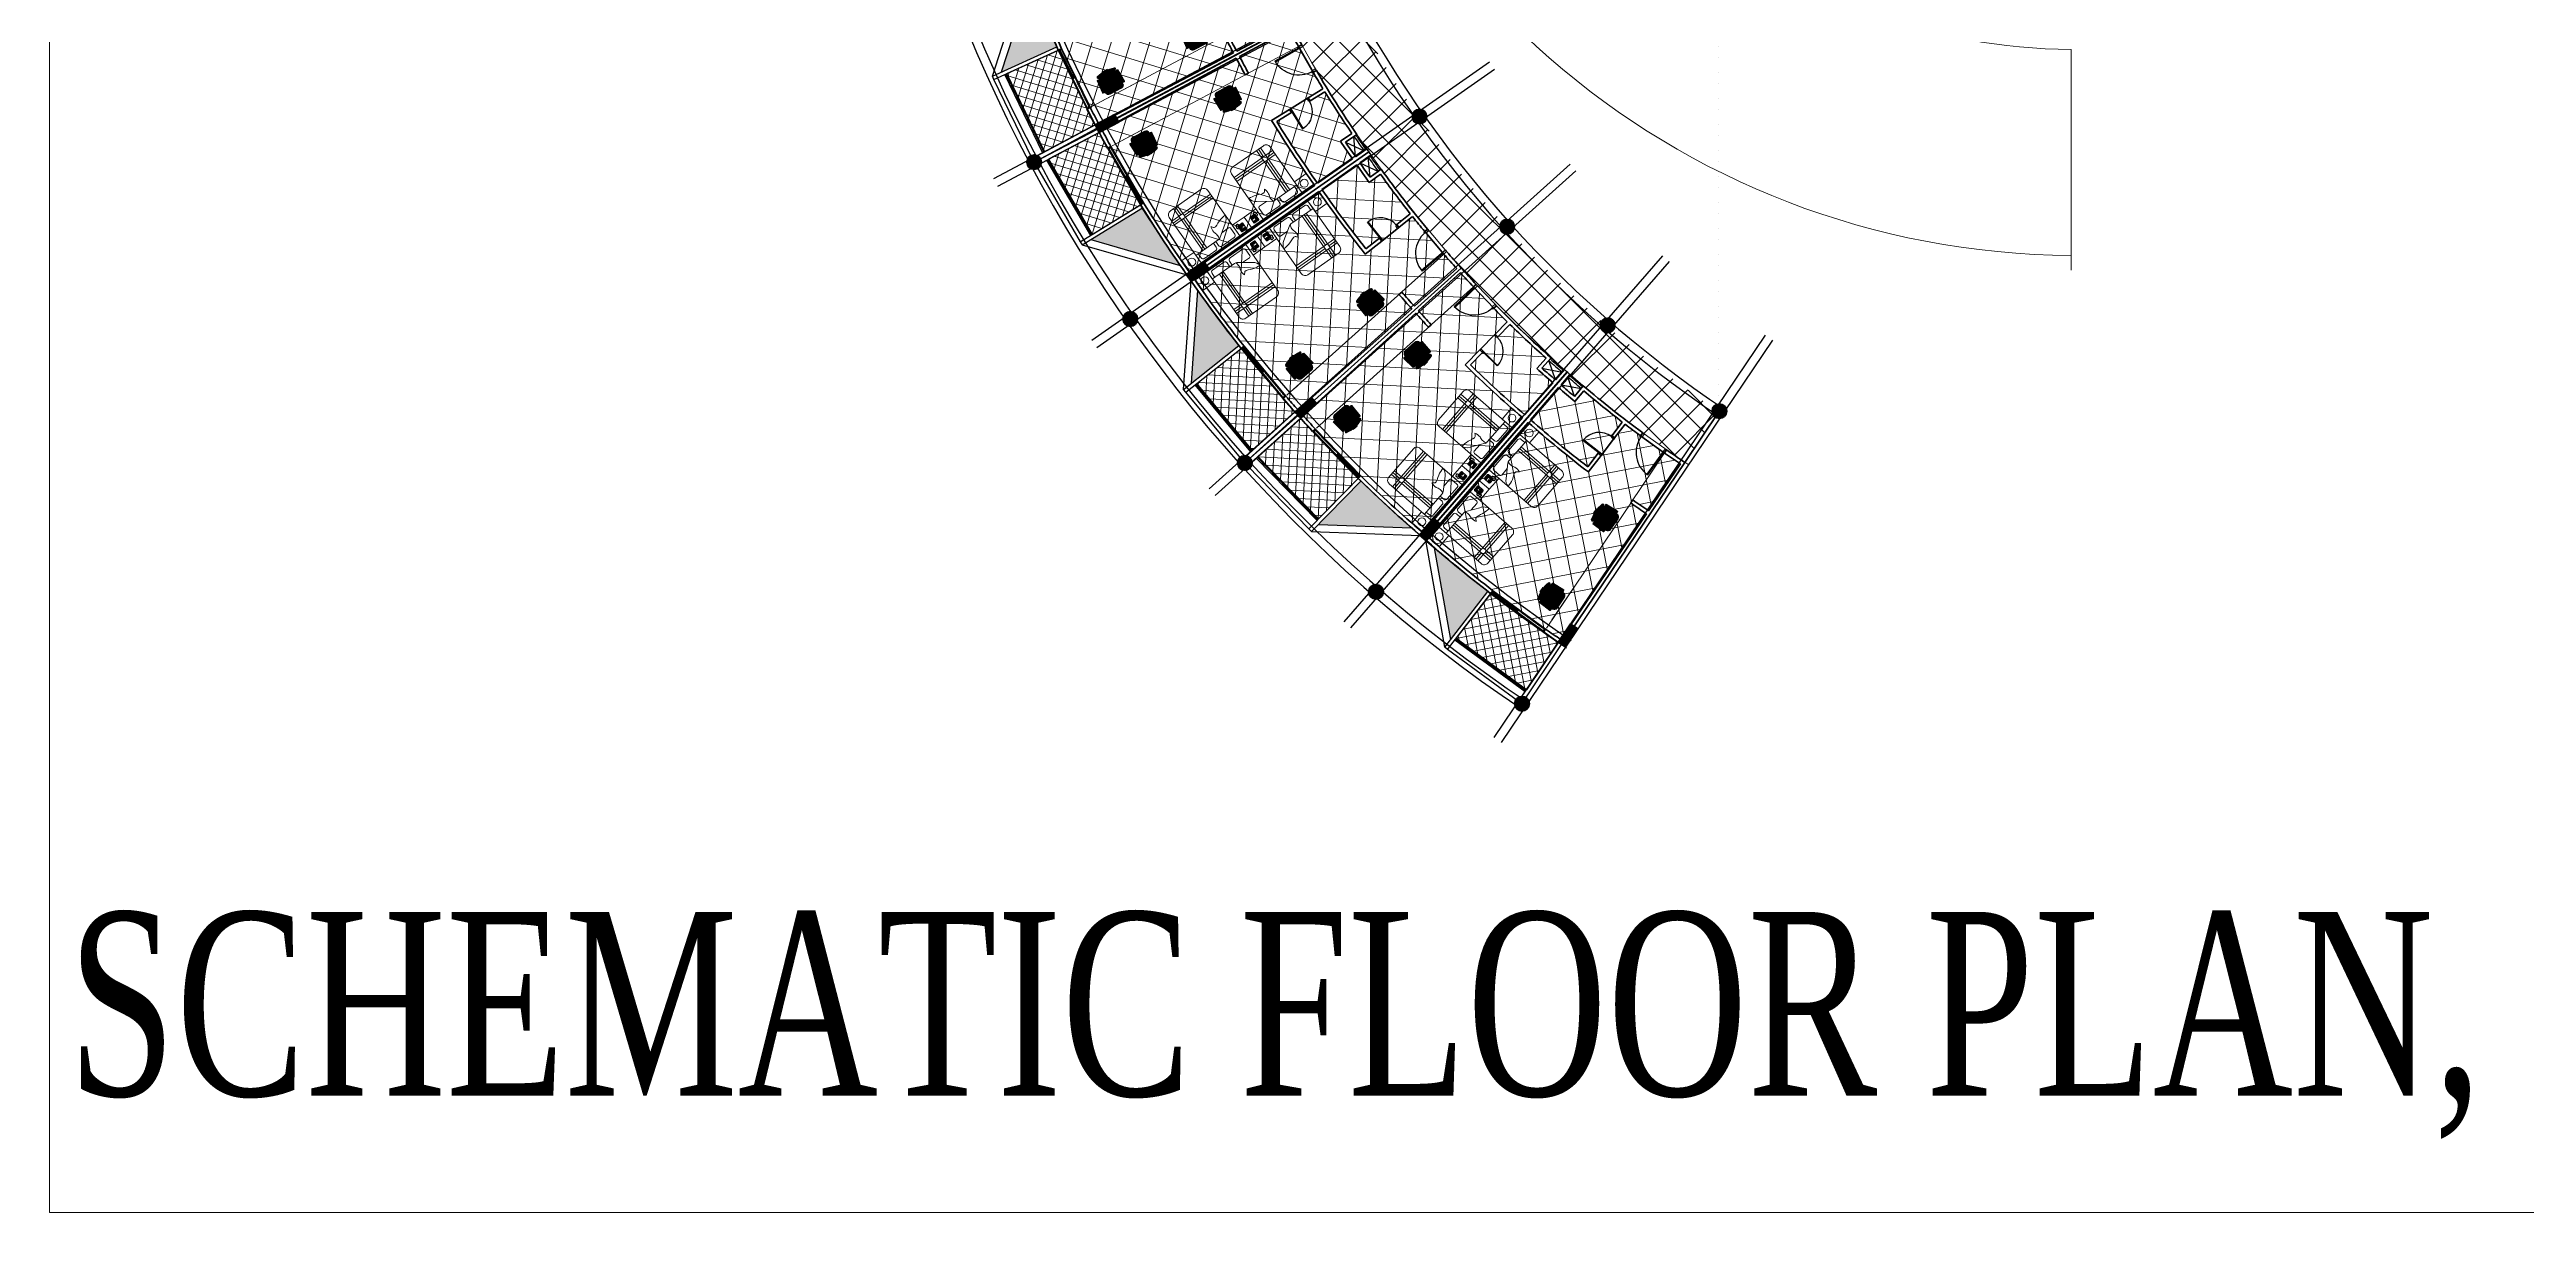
# Model space of a CAD drawing. Header units: inches. Extents: x -1373420 to 1275728, y -1279082 to 1370051.
# Drawn here: x -51601 to -48233, y 9470 to 11052 of the extents above; entities that cross this region are included whole.
import ezdxf

# ---------------------------------------------------------------- set-up
doc = ezdxf.new("R2010")
doc.units = ezdxf.units.IN
doc.header["$LTSCALE"] = 100
doc.header["$MEASUREMENT"] = 0
doc.layers.add('a Walkway', color=7, linetype='Continuous', lineweight=30, true_color=0x4b2e26)
doc.layers.add('Low Wall', color=7, linetype='Continuous', lineweight=15, true_color=0x858585)
for name, color, linetype, lineweight in [('beam', 40, 'Continuous', 15), ('Building', 250, 'Continuous', 60), ('COLUMN', 1, 'Continuous', 40), ('FURNITUR', 214, 'Continuous', 18), ('FURNITURE', 64, 'Continuous', 5), ('Hatch', 213, 'Continuous', 13), ('WALL', 7, 'Continuous', 35), ('WINDOW', 5, 'Continuous', 5)]:
    doc.layers.add(name, color=color, linetype=linetype, lineweight=lineweight)
doc.layers.add('HS', color=7, linetype='Continuous')
doc.layers.add('text', color=7, linetype='Continuous')
doc.styles.add('ROMANS', font='arial.ttf')
doc.styles.get("Standard").update_dxf_attribs({"font": 'arial.ttf'})
doc.styles.add('TNR', font='times.ttf', dxfattribs={"width": 0.7, "height": 10})

# ---------------------------------------------------------------- blocks, each defined once
blk = doc.blocks.new('A$Cd32af88c')
at = {"layer": 'HS'}
h = blk.add_hatch(color=256, dxfattribs=at)
h.dxf.hatch_style = 1
h.paths.add_polyline_path([(0, 10, 1), (20, 10, 1)])
at = {"layer": 'COLUMN'}
blk.add_circle((10, 10), 10, dxfattribs=at)
blk = doc.blocks.new('A$C2b1145ed')
h = blk.add_hatch(color=256)
h.dxf.hatch_style = 1
h.paths.add_polyline_path([(364.7, 938.8), (359.1, 949.3), (332.6, 935.3), (338.2, 924.7)])
h = blk.add_hatch(color=256)
h.dxf.hatch_style = 1
h.paths.add_polyline_path([(487.9, 739.1), (481.1, 748.9), (456.5, 731.7), (463.4, 721.9)])
h = blk.add_hatch(color=256)
h.dxf.hatch_style = 1
h.paths.add_polyline_path([(634.6, 556), (626.5, 564.9), (604.2, 544.8), (612.3, 535.9)])
h = blk.add_hatch(color=256)
h.dxf.hatch_style = 1
h.paths.add_polyline_path([(802.4, 392), (793.3, 399.9), (773.7, 377.3), (782.7, 369.4)])
h = blk.add_hatch(color=256)
h.dxf.hatch_style = 1
h.paths.add_polyline_path([(989, 249.8), (979, 256.5), (962.2, 231.6), (972.2, 224.9)])
at = {"layer": 'Hatch', "lineweight": 5, "true_color": 0x636466}
h = blk.add_hatch(dxfattribs=at)
h.set_pattern_fill('ANSI37', color=251, scale=200)
edge = h.paths.add_edge_path()
edge.add_line((1180.8, 3147.3), (1134.4, 3216.1))
edge.add_arc((2058.4, 1846.2), 1652.5, 123.9995, 169.3844)
edge.add_line((434.2, 2150.6), (433.6, 2150.7))
edge.add_line((433.6, 2150.7), (397.5, 2155))
edge.add_line((397.5, 2155), (384.1, 2045.8))
edge.add_line((384.1, 2045.8), (130.7, 2076.8))
edge.add_arc((2058.5, 1846.1), 1941.5, 173.1771, 180)
edge.add_line((117, 1846.1), (405.9, 1846.1))
edge.add_line((405.9, 1846.1), (405.9, 1840.1))
edge.add_line((405.9, 1840.1), (393.9, 1840.1))
edge.add_arc((2058.5, 1846.1), 1664.5, 180.2065, 183.1533)
edge.add_line((396.4, 1754.6), (397.7, 1734.4))
edge.add_arc((2058.5, 1846.1), 1664.5, 183.8467, 186.7935)
edge.add_line((405.6, 1649.2), (417.5, 1650.7))
edge.add_line((417.5, 1650.7), (418.3, 1644.7))
edge.add_line((418.3, 1644.7), (418.2, 1644.7))
edge.add_arc((2058.5, 1846.1), 1652.5, 187, 236)
edge.add_line((1134.4, 476.1), (1180.8, 544.9))
edge.add_arc((2058.5, 1846.1), 1569.5, 124, 236, ccw=False)
blk.add_line((1180.8, 544.9), (1134.4, 476.1))
at = {"layer": 'beam', "lineweight": 25}
for p, q in [((777.1, 1171.6), (194.4, 861.8)), ((782.7, 1161), (200.1, 851.2)), ((868.8, 1020.4), (328.3, 642)), ((875.7, 1010.6), (335.2, 632.1)), ((978.3, 881.6), (487.9, 440.1)), ((986.3, 872.7), (496, 431.2)), ((1103.9, 757.2), (671, 259.2)), ((1113, 749.3), (680, 251.3)), ((1243.7, 649), (874.7, 101.9)), ((1253.7, 642.3), (884.7, 95.2))]:
    blk.add_line(p, q, dxfattribs=at)
for radius, start, end in [(2054.5, 115.8327, 236.1673), (2042.5, 115.8317, 236.1683), (1574.5, 115.7817, 236.2183), (1562.5, 115.78, 236.22), (1951.5, 186.8238, 236.2183), (1939.5, 186.8227, 236.2183)]:
    blk.add_arc((2058.5, 1846.1), radius, start, end, dxfattribs=at)
at = {"layer": 'COLUMN'}
for points in [[(364.7, 938.8), (359.1, 949.3), (332.6, 935.3), (338.2, 924.7)], [(487.9, 739.1), (481.1, 748.9), (456.5, 731.7), (463.4, 721.9)], [(634.6, 556), (626.5, 564.9), (604.2, 544.8), (612.3, 535.9)], [(802.4, 392), (793.3, 399.9), (773.7, 377.3), (782.7, 369.4)], [(989, 249.8), (979, 256.5), (962.2, 231.6), (972.2, 224.9)]]:
    blk.add_lwpolyline(points, close=True, dxfattribs=at)
at = {"layer": 'WALL', "lineweight": 20}
blk.add_arc((2058.5, 1846.1), 1652.5, 186.792, 236.22, dxfattribs=at)
at = {"lineweight": 60}
for p, rotation in [((771.2, 932.5), 34.99999999999965), ((245.6, 870.9), 27.99999999999963), ((892.1, 782.5), 41.99999999999952), ((378, 657.2), 34.99999999999965), ((1030.4, 648.3), 48.9999999999995), ((1184.1, 531.9), 55.99999999999947), ((535.4, 461.3), 41.99999999999952), ((715.5, 286), 48.9999999999995), ((915.7, 134), 55.99999999999947)]:
    blk.add_blockref('A$Cd32af88c', p, dxfattribs=dict(at, rotation=rotation))
blk = doc.blocks.new('Bed-King Size')
at = {"linetype": 'Continuous', "ltscale": 60}
for p, q in [((-29, -17.5), (-29, -8)), ((-26.9, -19.7), (-15.4, -19.7)), ((-9, -15.4), (-26.7, -27.4)), ((-25.8, -4.7), (-5.1, -4.7)), ((31, -14.5), (-5.8, -14.5)), ((-1.8, -8), (-1.8, -14.5)), ((1.9, -14.5), (1.9, -8)), ((5.1, -4.7), (23.8, -4.7)), ((27.1, -8), (27.1, -14.5))]:
    blk.add_line(p, q, dxfattribs=at)
at = {"linetype": 'Continuous', "lineweight": 0, "ltscale": 60}
for p, q in [((13, -14.5), (13, -84.2)), ((16.2, -14.5), (16.2, -65.2)), ((19.5, -14.5), (19.5, -84.2)), ((-33, -65.2), (31, -65.2)), ((-33, -68.4), (13, -68.4)), ((-33, -71.7), (31, -71.7)), ((16.2, -71.7), (16.2, -84.2)), ((19.5, -68.4), (31, -68.4))]:
    blk.add_line(p, q, dxfattribs=at)
at = {"linetype": 'Continuous'}
blk.add_lwpolyline([(-52.6, -2.2), (-52.6, -2.2), (-52.6, 0), (50.6, 0), (50.6, -2.2)], close=True, dxfattribs=at)
at = {"linetype": 'Continuous', "ltscale": 3}
for points in [[(-52.6, -19.7), (-52.6, -2.2), (-33, -2.2), (-33, -19.7)], [(50.6, -19.7), (50.6, -2.2), (31, -2.2), (31, -19.7)]]:
    blk.add_lwpolyline(points, close=True, dxfattribs=at)
at = {"ltscale": 2}
blk.add_lwpolyline([(31, -77.6), (31, -2.2), (-33, -2.2), (-33, -77.6, 0.414214), (-26.5, -84.2), (24.5, -84.2, 0.414214)], format="xyb", close=True, dxfattribs=at)
blk.add_arc((-18.3, -39.9), 15.1, 124.1111, 167.4379)
at = {"linetype": 'Continuous', "ltscale": 60}
for centre, radius, start, end in [((-25.8, -8), 3.27, 89.9995, 179.9995), ((-26.9, -17.5), 2.18, 179.9995, 270.0029), ((-5.8, -21), 6.54, 90.0024, 120.1005), ((-5.1, -8), 3.27, 359.9995, 89.9995), ((5.1, -8), 3.27, 89.9995, 179.9995), ((23.8, -8), 3.27, 359.9995, 89.9995)]:
    blk.add_arc(centre, radius, start, end, dxfattribs=at)
for points, knots in [([(-33, -36.6), (-29.4, -36.3), (-21.6, -35.6), (-11.3, -29.1), (-9.4, -33.6), (-7.9, -35)], [0, 0, 0, 0, 10.191994, 21.8947, 27.267662, 27.267662, 27.267662, 27.267662]), ([(-7.9, -35), (-7.2, -32.1), (-6.2, -27.2), (-9.4, -20.7), (-8.2, -16.7), (-7.6, -14.8)], [0, 0, 0, 0, 7.85872, 13.459598, 18.862681, 18.862681, 18.862681, 18.862681])]:
    blk.add_open_spline(points, degree=3, knots=knots)
blk = doc.blocks.new('telephone set')
at = {"layer": 'FURNITUR', "linetype": 'Continuous'}
for p, q in [((-3.2, 0), (3.2, 0)), ((-4.2, -6.4), (-4, -6.4)), ((-4.2, -6.6), (-4, -6.6)), ((-4, -9.2), (-4, -0.8)), ((-3.5, -0.5), (-3.5, -2.5)), ((-3.2, -1.8), (-3.2, -2.5)), ((-3.2, -8.2), (-3.2, -7.5)), ((3.2, -10), (-3.2, -10)), ((-3, -2.8), (-2.8, -2.8)), ((-3, -3), (-2.8, -3)), ((-3, -7.2), (-2.8, -7.2)), ((-2.8, -1.8), (-2.8, -8.2)), ((-1.2, -8.2), (-1.2, -1.8)), ((-1.2, -2.8), (-1, -2.8)), ((-1.2, -3), (-1, -3)), ((-1.2, -7.2), (-1, -7.2)), ((-0.8, -2.5), (-0.8, -1.8)), ((-0.8, -7.5), (-0.8, -8.2)), ((-0.5, -2.5), (-0.5, -0.5)), ((3.5, -1), (0, -1)), ((0, -1), (0, -3)), ((3.5, -1.5), (0, -1.5)), ((3.5, -2), (0, -2)), ((3.5, -2.5), (0, -2.5)), ((3.5, -3), (0, -3)), ((0.2, -6.8), (0.2, -7.5)), ((0.2, -7.6), (0.2, -8.2)), ((0.2, -8.3), (0.2, -9)), ((1, -9), (0.2, -9)), ((0.2, -6), (0.2, -6.7)), ((1, -6), (0.2, -6)), ((1, -6.7), (0.2, -6.7)), ((1, -6.8), (0.2, -6.8)), ((1, -7.5), (0.2, -7.5)), ((1, -7.6), (0.2, -7.6)), ((1, -8.2), (0.2, -8.2)), ((1, -8.3), (0.2, -8.3)), ((1, -6), (1, -6.7)), ((1, -6.8), (1, -7.5)), ((1, -7.6), (1, -8.2)), ((1, -8.3), (1, -9)), ((1.1, -6), (1.1, -6.7)), ((1.7, -6), (1.1, -6)), ((1.7, -6.7), (1.1, -6.7)), ((1.1, -6.8), (1.1, -7.5)), ((1.7, -6.8), (1.1, -6.8)), ((1.7, -7.5), (1.1, -7.5)), ((1.1, -7.6), (1.1, -8.2)), ((1.7, -7.6), (1.1, -7.6)), ((1.7, -8.2), (1.1, -8.2)), ((1.1, -8.3), (1.1, -9)), ((1.7, -8.3), (1.1, -8.3)), ((1.7, -9), (1.1, -9)), ((1.7, -6), (1.7, -6.7)), ((1.7, -6.8), (1.7, -7.5)), ((1.7, -7.6), (1.7, -8.2)), ((1.7, -8.3), (1.7, -9)), ((2.5, -6), (1.8, -6)), ((1.8, -6), (1.8, -6.7)), ((2.5, -6.7), (1.8, -6.7)), ((2.5, -6.8), (1.8, -6.8)), ((1.8, -6.8), (1.8, -7.5)), ((2.5, -7.5), (1.8, -7.5)), ((1.8, -7.6), (1.8, -8.2)), ((2.5, -7.6), (1.8, -7.6)), ((2.5, -8.2), (1.8, -8.2)), ((1.8, -8.3), (1.8, -9)), ((2.5, -8.3), (1.8, -8.3)), ((2.5, -9), (1.8, -9)), ((2.5, -6), (2.5, -6.7)), ((2.5, -6.8), (2.5, -7.5)), ((2.5, -7.6), (2.5, -8.2)), ((2.5, -8.3), (2.5, -9)), ((3.2, -6), (2.6, -6)), ((2.6, -6), (2.6, -6.7)), ((3.2, -6.7), (2.6, -6.7)), ((3.2, -6.8), (2.6, -6.8)), ((2.6, -6.8), (2.6, -7.5)), ((3.2, -7.5), (2.6, -7.5)), ((2.6, -7.6), (2.6, -8.2)), ((3.2, -7.6), (2.6, -7.6)), ((3.2, -8.2), (2.6, -8.2)), ((2.6, -8.3), (2.6, -9)), ((3.2, -8.3), (2.6, -8.3)), ((3.2, -9), (2.6, -9)), ((3.2, -6), (3.2, -6.7)), ((3.2, -6.8), (3.2, -7.5)), ((3.2, -7.6), (3.2, -8.2)), ((3.2, -8.3), (3.2, -9)), ((3.5, -3), (3.5, -1)), ((4, -0.8), (4, -9.2))]:
    blk.add_line(p, q, dxfattribs=at)
for points in [[(-2.1, -9), (-2.1, -9.9)], [(-1.9, -9), (-1.9, -9.9)]]:
    blk.add_lwpolyline(points, dxfattribs=at)
for centre, radius, start, end in [((-3.2, -0.8), 0.75, 90, 180), ((3.2, -0.8), 0.75, 0, 90), ((-3.2, -9.2), 0.75, 180, 270), ((-3, -2.5), 0.5, 180, 270), ((-2, -1.8), 1.25, 0, 180), ((-3, -2.5), 0.25, 180, 270), ((-3, -7.5), 0.25, 90, 180), ((-2, -8.2), 1.25, 180, 0), ((-2, -1.8), 0.75, 0, 180), ((-2, -8.2), 0.75, 180, 0), ((-1, -2.5), 0.25, 270, 0), ((-1, -2.5), 0.5, 270, 0), ((-1, -7.5), 0.25, 0, 90), ((3.2, -9.2), 0.75, 270, 0)]:
    blk.add_arc(centre, radius, start, end, dxfattribs=at)
for points in [[(-3.9, -12.5), (-4.1, -12.3), (-4.1, -12.1), (-3.9, -12), (-4, -12.2), (-4.4, -12.2), (-4.4, -11.9), (-4.2, -11.8), (-4.3, -12), (-4.5, -12), (-4.7, -11.8), (-4.7, -11.6), (-4.6, -11.8), (-4.8, -12.1), (-5.1, -11.8), (-5, -11.6), (-5, -11.8), (-5.2, -12), (-5.5, -11.8), (-5.5, -11.6), (-5.4, -11.8), (-5.6, -12), (-5.9, -11.7), (-5.7, -11.6), (-5.6, -11.5), (-5.6, -11.8), (-6.1, -11.5), (-5.8, -11.2), (-5.7, -11.3), (-5.8, -11.4), (-6.1, -11.1), (-5.8, -10.9), (-5.6, -11), (-5.8, -11), (-6, -10.8), (-5.8, -10.5), (-5.6, -10.6), (-5.8, -10.6), (-6.1, -10.4), (-5.8, -10.1), (-5.6, -10.2), (-5.8, -10.2), (-5.9, -10), (-5.7, -9.7), (-5.6, -9.8), (-5.7, -9.9), (-6, -9.7), (-5.8, -9.4), (-5.6, -9.4), (-5.8, -9.5), (-6.1, -9.3), (-6, -9.1), (-5.8, -9), (-5.9, -9.1), (-6.3, -9.1), (-6.3, -8.8), (-6.1, -8.7), (-6.2, -8.9), (-6.5, -8.7), (-6.4, -8.4), (-6.2, -8.4), (-6.4, -8.5), (-6.7, -8.3), (-6.4, -8), (-6.2, -8.1), (-6.5, -8.2), (-6.7, -7.9), (-6.5, -7.7), (-6.3, -7.7), (-6.2, -7.8), (-6.4, -7.8), (-6.4, -7.4), (-6.1, -7.4), (-6, -7.5), (-6.2, -7.4), (-6.2, -7.1), (-5.9, -7), (-5.8, -7.2), (-6, -7.1), (-6, -6.8), (-5.8, -6.7), (-5.6, -6.8), (-5.6, -6.9), (-5.7, -6.8), (-5.7, -6.5), (-5.4, -6.5), (-5.3, -6.7), (-5.5, -6.6), (-5.5, -6.2), (-5.2, -6.2), (-5.1, -6.3), (-5.1, -6.5), (-5.2, -6.4), (-5.1, -6), (-4.8, -6.1), (-4.8, -6.4), (-4.9, -6.5), (-4.9, -6.3), (-4.7, -6.1), (-4.5, -6.2), (-4.5, -6.5), (-4.7, -6.6), (-4.6, -6.4), (-4.2, -6.4), (-4.2, -6.6)], [(-2.1, -9.9), (-1.8, -9.9), (-1.7, -10.2), (-1.9, -10.3), (-2.1, -10.3), (-2.1, -10.2), (-1.9, -10.3), (-1.9, -10.6), (-2.1, -10.7), (-2.3, -10.6), (-2.2, -10.6), (-2, -10.8), (-2.1, -11), (-2.3, -11.1), (-2.4, -11), (-2.3, -10.9), (-2, -11.2), (-2.3, -11.4), (-2.5, -11.3), (-2.5, -11.1), (-2.4, -11.3), (-2.4, -11.5), (-2.6, -11.6), (-2.8, -11.5), (-2.6, -11.5), (-2.5, -11.8), (-2.5, -11.9), (-2.7, -12), (-2.9, -11.8), (-2.7, -11.9), (-2.7, -12.2), (-2.9, -12.3), (-3.1, -12.2), (-3.1, -12.1), (-2.9, -12.2), (-2.9, -12.5), (-3.2, -12.6), (-3.4, -12.3), (-3.3, -12.1), (-3.3, -12.4), (-3.4, -12.5), (-3.6, -12.5), (-3.8, -12.3), (-3.7, -12.1), (-3.6, -12.3), (-3.9, -12.5)]]:
    blk.add_spline(points, degree=3, dxfattribs=at)
at = {"layer": 'FURNITUR', "attachment_point": 1, "style": 'ROMANS'}
for s, insert, char_height, width in [('{\\fSwis721 BlkCn BT|b0|i0|c0|p34;DHAKA PHONE}', (0.4, -3.1), 0.35, 3.255), ('*', (0.5, -8.6), 0.5, 0.0469), ('#', (1.9, -8.4), 0.5, 0.0469), ('{\\fSwis721 LtCn BT|b0|i0|c0|p34;T\\H0.6667x;one}', (2.6, -6.2), 0.297, 0.0464), ('{\\fSwis721 Cn BT|b0|i0|c0|p34;H\\H0.6667x;old}', (2.7, -7), 0.297, 0.528), ('{\\fSwis721 Cn BT|b0|i0|c0|p34;RD}', (2.7, -7.8), 0.3, 0.583), ('{\\fSwis721 Cn BT|b0|i0|c0|p34;SP}', (2.7, -8.5), 0.3, 0.583)]:
    blk.add_mtext(s, dxfattribs=dict(at, insert=insert, char_height=char_height, width=width))
at = {"layer": 'FURNITUR', "char_height": 0.5, "width": 0.0469, "attachment_point": 1}
for s, insert in [('1', (0.5, -6.2)), ('4', (0.5, -6.9)), ('7', (0.5, -7.7)), ('2', (1.3, -6.2)), ('5', (1.3, -6.9)), ('8', (1.3, -7.7)), ('0', (1.3, -8.4)), ('3', (2, -6.2)), ('6', (2, -6.9)), ('9', (2, -7.7))]:
    blk.add_mtext(s, dxfattribs=dict(at, insert=insert))
blk = doc.blocks.new('CSB-19')
at = {"true_color": 0xffffff}
h = blk.add_hatch(color=7, dxfattribs=at)
h.dxf.hatch_style = 1
h.paths.add_polyline_path([(-166, 452, 0.351448), (-225, 378), (-225, 108), (-225, 75, 0.414214), (-150, 0), (150, 0, 0.414214), (225, 75), (225, 113), (225, 378, 0.351448), (166, 452, 0.109909)])
h.paths.add_polyline_path([(-225, 408, 0.384412), (-269, 408), (-285, 108, 0.414214), (-275, 98, 0.139954), (-235, 98, 0.414214), (-225, 108)])
h.paths.add_polyline_path([(225, 108, 0.414214), (235, 98, 0.139954), (275, 98, 0.414214), (285, 108), (269, 408, 0.389518), (225, 408)])
h.paths.add_polyline_path([(220, 438, 0.642592), (220, 488, 0.146506), (-220, 488, 0.625022), (-220, 438, -0.146506)])
h.paths.add_polyline_path([(-58, 534), (-58, 518, -0.037771), (58, 518), (58, 534)])
at = {"lineweight": 5}
for p, q in [((-285, 108), (-269, 408)), ((-225, 108), (-225, 408)), ((-225, 113), (-225, 75)), ((-150, 0), (150, 0)), ((-58, 518), (-58, 534)), ((-58, 534), (58, 534)), ((58, 518), (58, 534)), ((225, 108), (225, 408)), ((225, 113), (225, 75)), ((285, 108), (269, 408))]:
    blk.add_line(p, q, dxfattribs=at)
for centre, radius, start, end in [((-275, 108), 10, 180, 270), ((-255, 169), 72.9, 254.066, 285.934), ((-247, 384), 32.5, 47.7249, 131.8343), ((-207, 463), 27.8, 115.9875, 244.0125), ((-235, 108), 10, 270, 0), ((-150, 378), 75, 102.5443, 180), ((-150, 75), 75, 180, 270), ((0, -246), 766, 73.3302, 106.6698), ((0, -296), 766, 73.3302, 106.6698), ((150, 75), 75, 270, 0), ((150, 378), 75, 0, 77.4557), ((208, 463), 27.5, 294.5511, 65.4489), ((247, 384), 32.2, 47.9528, 133.0799), ((235, 108), 10, 180, 270), ((255, 169), 72.9, 254.066, 285.934), ((275, 108), 10, 270, 0)]:
    blk.add_arc(centre, radius, start, end, dxfattribs=at)
blk = doc.blocks.new('A$C616cdf56')
at = {"true_color": 0x539a19}
h = blk.add_hatch(color=74, dxfattribs=at)
h.dxf.hatch_style = 1
h.paths.add_polyline_path([(36.1, 240.7), (-54.9, 152.6), (27.3, 147.4, -0.013668)])
at = {"lineweight": 15}
h = blk.add_hatch(dxfattribs=at)
h.set_pattern_fill('ANSI37', color=256, scale=86)
h.paths.add_polyline_path([(-54.3, 29), (-49.8, 147.3), (27, 142.4), (23.6, 29.2)])
at = {"layer": 'Hatch', "true_color": 0xf6cf51}
h = blk.add_hatch(dxfattribs=at)
h.set_pattern_fill('ANSI37', color=53, scale=200)
h.paths.add_polyline_path([(320.2, 119.7), (296.7, 121.2), (266.8, 123.1), (238.4, 124.9, -0.01766), (248.5, 230.4), (43, 255.7, 0.016703), (32, 142.1), (28.7, 53.5, 0.003664), (28.6, 28.5), (235.6, 27.5, -0.004323), (235.7, 53.5), (240.7, 53.4, 0.004331), (240.6, 27.5), (317.6, 27.2, -0.004632), (317.7, 53.5), (318.9, 93.7, -0.004591)])
h.paths.add_polyline_path([(326.4, 191.7), (307.5, 193.8, -0.005067), (311, 222.8), (253.4, 229.8, 0.016834), (243.7, 129.6), (267.1, 128.1), (266.8, 123.1), (296.7, 121.2), (297, 126.2), (320.5, 124.7, -0.011849)])
at = {"lineweight": 30}
for p, q in [((-68.4, 153.5), (37.9, 256.3)), ((-54.9, 152.6), (36.1, 240.7))]:
    blk.add_line(p, q, dxfattribs=at)
for p, q in [((-73.4, 28.9), (-68.8, 148.5)), ((-57.3, 29), (-52.8, 147.5)), ((-54.3, 28.8), (-49.8, 147.3))]:
    blk.add_line(p, q)
at = {"lineweight": 25}
for p, q in [((268, 127), (269.7, 155)), ((268.7, 123), (270.7, 154.9)), ((268.7, 123), (266.7, 123.1)), ((268, 128), (267, 128.1)), ((269, 127), (268, 127)), ((294.6, 121.3), (294.9, 125.3)), ((296.6, 121.2), (294.6, 121.3)), ((295.9, 125.3), (294.9, 125.3)), ((295.9, 125.3), (296, 126.3)), ((297, 126.2), (296, 126.3)), ((297, 126.2), (296.6, 121.2)), ((317.2, 93.7), (323.9, 93.5)), ((317.2, 93.7), (317.2, 92.3)), ((318.5, 92.3), (317.2, 92.3)), ((318.5, 92.3), (318.4, 90.9)), ((323.8, 90.8), (318.4, 90.9)), ((323.9, 93.5), (323.8, 90.8)), ((322.9, 56.1), (280.2, 57.3)), ((317.5, 55), (280.2, 55.9)), ((316.2, 55), (316.1, 53.7)), ((317.5, 56.3), (317.5, 55)), ((322.9, 56.1), (322.8, 53.5))]:
    blk.add_line(p, q, dxfattribs=at)
blk.add_lwpolyline([(-54.3, 29), (-49.8, 147.3), (27, 142.4), (23.6, 29.2)], close=True)
for centre, radius, start, end in [((268, 127), 28, 356.3466, 86.3466), ((317.5, 55), 37.3, 88.4742, 178.4742)]:
    blk.add_arc(centre, radius, start, end, dxfattribs=at)
at = {"layer": 'Building', "lineweight": 60}
for p, q in [((37.9, 256.3), (248.5, 230.4)), ((335, 224.8), (38.7, 261.2)), ((253.4, 229.8), (311, 222.8)), ((316, 222.1), (334.4, 219.9)), ((307.5, 193.8), (326.4, 191.7)), ((313, 198.2), (331.6, 196.1)), ((27, 142.4), (32, 142.1)), ((266.8, 123.1), (238.3, 124.9)), ((267.1, 128.1), (243.7, 129.6)), ((267.1, 128.1), (266.8, 123.1)), ((297, 126.2), (296.7, 121.2)), ((320.2, 119.7), (296.7, 121.2)), ((320.5, 124.7), (297, 126.2)), ((318.9, 93.7), (323.9, 93.5)), ((28.7, 53.5), (23.7, 53.5)), ((235.7, 53.5), (240.7, 53.4)), ((317.7, 53.4), (322.8, 53.5)), ((23.6, 23.5), (322.6, 23.5)), ((28.6, 28.5), (235.6, 27.5)), ((240.6, 27.5), (317.6, 27.2))]:
    blk.add_line(p, q, dxfattribs=at)
at = {"layer": 'Building', "lineweight": 25}
for p, q in [((313, 198.2), (329.9, 220.4)), ((316, 222.1), (326.9, 196.6)), ((-68.8, 148.5), (-68.4, 153.5)), ((-68.8, 148.5), (32, 142.1)), ((-68.4, 153.5), (27.3, 147.4)), ((-73.4, 28.9), (23.6, 29.2)), ((-73.4, 23.5), (-73.4, 28.9)), ((-73.4, 28.9), (-73.4, 28.9)), ((-73.4, 23.5), (23.6, 24.1))]:
    blk.add_line(p, q, dxfattribs=at)
at = {"layer": 'Building'}
for p, q in [((28.7, 53.5), (32, 142.1)), ((296.7, 121.2), (266.8, 123.1)), ((318.9, 93.7), (317.7, 53.5))]:
    blk.add_line(p, q, dxfattribs=at)
at = {"layer": 'Building', "lineweight": 60, "flags": 128}
for points in [[(27, 142.4, -0.017427), (38.7, 261.2)], [(32, 142.1, -0.016703), (43, 255.7)], [(238.4, 124.9, -0.017667), (248.5, 230.5)], [(243.7, 129.6, -0.016834), (253.4, 229.8)], [(307.5, 193.8, -0.005067), (311, 222.8, -0.005067)], [(313, 198.2, -0.004204), (316, 222.1, -0.004204)], [(334.4, 219.9, -0.000837), (335, 224.8)], [(320.5, 124.7, -0.011849), (326.4, 191.7, -0.011849)], [(323.9, 93.5, -0.017238), (331.6, 196.1)], [(318.9, 93.7, -0.004591), (320.2, 119.7)], [(23.6, 23.5, -0.004384), (23.7, 53.5, -0.003655)], [(28.6, 28.5, -0.003664), (28.7, 53.5, -0.003664)], [(235.6, 27.5, -0.004323), (235.7, 53.5, -0.004323)], [(240.6, 27.5, -0.004331), (240.7, 53.4, -0.004331)], [(317.6, 27.2, -0.004632), (317.7, 53.5, -0.004632)], [(322.6, 23.5, -0.005023), (322.8, 53.5, -0.005023)]]:
    blk.add_lwpolyline(points, format="xyb", dxfattribs=at)
at = {"layer": 'Building', "lineweight": 25, "flags": 128}
for points in [[(326.9, 196.6, -0.004225), (329.9, 220.4)], [(329.9, 196.3, -0.004225), (332.9, 220, -0.004225)]]:
    blk.add_lwpolyline(points, format="xyb", dxfattribs=at)
at = {"layer": 'FURNITUR'}
for p, q in [((238.8, 53.5), (30.6, 53.5)), ((317.8, 53.5), (235.7, 53.5))]:
    blk.add_line(p, q, dxfattribs=at)
for centre in [(52, 244), (237.4, 221.2)]:
    blk.add_circle(centre, 5.37, dxfattribs=at)
at = {"layer": 'FURNITURE', "linetype": 'Continuous', "ltscale": 60}
blk.add_line((43.9, 53.5), (97.1, 53.5), dxfattribs=at)
at = {"layer": 'Low Wall'}
blk.add_lwpolyline([(23.7, 53.7), (28.7, 53.5), (32, 142.1), (27, 142.3)], close=True, dxfattribs=at)
at = {"layer": 'WINDOW', "lineweight": 20}
for p, q in [((-55.8, 28.9), (-51.3, 147.4)), ((-55.3, 28.9), (-50.8, 147.4))]:
    blk.add_line(p, q, dxfattribs=at)
at = {"layer": 'WINDOW'}
for p, q in [((27, 142.3), (23.7, 53.7)), ((32, 142.1), (28.7, 53.5))]:
    blk.add_line(p, q, dxfattribs=at)
for points in [[(25.1, 53.9), (24, 53.9), (24, 54.4), (23.7, 54.4), (27, 141.6), (27.2, 141.5), (27.2, 142), (28.4, 142)], [(28.6, 142), (30.2, 141.9), (30.2, 141.4), (30.5, 141.4), (30.5, 141.9), (31, 141.9), (31, 141.9), (31, 141.9), (31, 142.2), (27, 142.3), (27, 141.6), (27.2, 141.5), (27.2, 142), (28.4, 142), (28.3, 141.5), (28.6, 141.5), (28.6, 142), (30.2, 141.9)], [(30.5, 141.9), (31, 141.9), (31, 141.9), (31, 141.9), (27.7, 53.8), (27.7, 53.8), (27.7, 53.8), (27.2, 53.8)], [(25.3, 53.9), (27, 53.8), (27, 54.3), (27.2, 54.3), (27.2, 53.8), (27.7, 53.8), (27.7, 53.8), (27.7, 53.8), (27.7, 53.5), (23.7, 53.7), (23.7, 54.4), (24, 54.4), (24, 53.9), (25.1, 53.9), (25.1, 54.4), (25.3, 54.4), (25.3, 53.9), (27, 53.8)], [(27, 53.8), (25.3, 53.9)]]:
    blk.add_lwpolyline(points, dxfattribs=at)
for points in [[(27.1, 100.3), (28.1, 100.3), (29.6, 140.5), (28.6, 140.5)], [(29.6, 140.5), (28.6, 140.5), (28.6, 142), (29.6, 142)], [(29.4, 140.6), (28.7, 140.6), (28.7, 141.9), (29.5, 141.8)], [(25.6, 98.9), (26.6, 98.8), (25, 55.4), (24, 55.4)], [(27, 99.8), (26.9, 99.1), (26.9, 99.1), (26.9, 99), (26.9, 99), (26.9, 98.8), (26.8, 98.8), (26.8, 99), (26.6, 99), (26.6, 98.8), (25.6, 98.9), (25.7, 100.4), (26.7, 100.3), (26.6, 99.3), (26.8, 99.3), (26.9, 99.8)], [(26.6, 100.2), (25.8, 100.3), (25.8, 99), (26.5, 99)], [(26.7, 99.3), (26.7, 100.1), (26.8, 100.1), (26.8, 100.2), (26.7, 100.2), (26.7, 100.3), (26.9, 100.3), (26.9, 100.2), (27.1, 100.2), (27.1, 100.3), (28.1, 100.3), (28, 98.8), (27, 98.8), (27, 99.8), (26.9, 99.8), (26.8, 99.3)], [(27.9, 100.2), (27.2, 100.2), (27.1, 99), (27.9, 98.9)], [(28.2, 100.3), (28.4, 100.3), (28.4, 100.2), (28.3, 100.2), (28.2, 98.9), (28.3, 98.9), (28.3, 98.8), (28.1, 98.8)], [(28.6, 100.2), (28.3, 100.2), (28.2, 98.9), (28.5, 98.9)], [(28.6, 100.2), (28.5, 100.2), (28.5, 100.3), (28.7, 100.3), (28.6, 98.8), (28.4, 98.8), (28.4, 98.9), (28.5, 98.9)], [(25, 55.4), (24, 55.4), (24, 53.9), (25, 53.9)], [(24.9, 55.3), (24.1, 55.3), (24.1, 54), (24.8, 54)], [(26.5, 53.8), (26.7, 53.8), (26.7, 53.9), (26.6, 53.9), (26.6, 55.2), (26.7, 55.2), (26.7, 55.3), (26.5, 55.3)], [(26.9, 53.9), (26.6, 53.9), (26.6, 55.2), (26.9, 55.2)], [(26.9, 53.9), (26.8, 53.9), (26.8, 53.8), (27, 53.8), (27, 55.3), (26.8, 55.3), (26.8, 55.2), (26.9, 55.2)]]:
    blk.add_lwpolyline(points, close=True, dxfattribs=at)
for points, const_width in [([(29.1, 140.5), (27.6, 100.3)], 0.125), ([(24.5, 55.4), (26.1, 98.9)], 0.125), ([(26.8, 55.2), (28.4, 98.9)], 0.1)]:
    blk.add_lwpolyline(points, dxfattribs=dict(at, const_width=const_width))
for points in [[(29, 140.3), (28.9, 140.3, -0.232478), (28.9, 140.3), (28.8, 140.5), (29, 140.5)], [(29, 140.3), (28.9, 140.3, -0.232478), (28.9, 140.3), (28.8, 140.5), (29, 140.5)], [(29.1, 140.3), (29.1, 140.3, 0.232478), (29.2, 140.3), (29.3, 140.5), (29.1, 140.5)], [(29.1, 140.3), (29.1, 140.3, 0.232478), (29.2, 140.3), (29.3, 140.4), (29.1, 140.5)], [(26.1, 98.7), (26, 98.7, -0.232478), (26, 98.7), (25.9, 98.9), (26.1, 98.9)], [(26, 98.7), (26, 98.7, -0.232478), (26, 98.7), (25.9, 98.9), (26, 98.9)], [(26.2, 98.7), (26.2, 98.7, 0.232478), (26.2, 98.7), (26.4, 98.9), (26.2, 98.9)], [(26.2, 98.7), (26.2, 98.7, 0.232478), (26.2, 98.7), (26.4, 98.8), (26.2, 98.8)], [(27.5, 100.5), (27.5, 100.5, 0.232478), (27.4, 100.5), (27.3, 100.3), (27.5, 100.3)], [(27.5, 100.5), (27.5, 100.5, 0.232478), (27.5, 100.5), (27.3, 100.3), (27.5, 100.3)], [(27.6, 100.5), (27.7, 100.5, -0.232478), (27.7, 100.5), (27.8, 100.3), (27.6, 100.3)], [(27.6, 100.5), (27.7, 100.5, -0.232478), (27.7, 100.5), (27.8, 100.3), (27.6, 100.3)], [(24.5, 55.6), (24.4, 55.6, 0.232478), (24.4, 55.6), (24.2, 55.4), (24.4, 55.4)], [(24.4, 55.6), (24.4, 55.6, 0.232478), (24.4, 55.6), (24.3, 55.4), (24.4, 55.4)], [(24.6, 55.6), (24.6, 55.6, -0.232478), (24.6, 55.6), (24.8, 55.4), (24.6, 55.4)], [(24.6, 55.6), (24.6, 55.6, -0.232478), (24.6, 55.6), (24.7, 55.4), (24.6, 55.4)]]:
    blk.add_lwpolyline(points, format="xyb", close=True, dxfattribs=at)
at = {"layer": 'FURNITUR', "xscale": -1}
for name, p, rotation in [('Bed-King Size', (93.8, 249.4), 352.9759126231418), ('telephone set', (155.7, 236.9), 352.975912623142)]:
    blk.add_blockref(name, p, dxfattribs=dict(at, rotation=rotation))
at = {"layer": 'FURNITUR'}
for name, p, rotation in [('telephone set', (135.2, 239.5), 352.9759126231418), ('Bed-King Size', (198.2, 236.6), 353.0240873768585)]:
    blk.add_blockref(name, p, dxfattribs=dict(at, rotation=rotation))
at = {"layer": 'FURNITUR', "xscale": 0.05952224915841776, "yscale": 0.05952224915841776, "zscale": 0.05952224915841776}
blk.add_blockref('CSB-19', (70, 56.6), dxfattribs=at)
at = {"layer": 'FURNITUR', "xscale": -0.05952224915841776, "yscale": 0.05952224915841776, "zscale": 0.05952224915841776, "rotation": 359.4818035683462}
blk.add_blockref('CSB-19', (199.4, 56), dxfattribs=at)
blk = doc.blocks.new('A$C6dcdb081')
at = {"lineweight": 15}
blk.add_line((1501.6, 1157.1), (1501.6, 1457.1), dxfattribs=at)
blk.add_lwpolyline([(989.1, 1645.6), (888, 1645.6), (888, 1746.7, -0.1366), (709.1, 2141.7), (430.3, 2112.7, 0.371818), (1501.6, 1177.1), (1501.6, 1457.1, -0.173954)], format="xyb", close=True, dxfattribs=at)

msp = doc.modelspace()

# ---------------------------------------------------------------- linework, layer by layer
at = {"lineweight": 0}
msp.add_lwpolyline([(-51600.88, 15591.87), (-43168.33, 15591.87), (-43168.33, 9470.25), (-51600.88, 9470.25)], close=True, dxfattribs=at)

# ---------------------------------------------------------------- block references
msp.add_blockref('A$C6dcdb081', (-50354.09, 9594.67))
at = {"layer": 'a Walkway'}
for p, rotation in [((-50186.46, 10912.33), 27.99999658030765), ((-49905.65, 10521.27), 41.99999658030777), ((-49538.58, 10209.76), 55.99999658030731)]:
    msp.add_blockref('A$C616cdf56', p, dxfattribs=dict(at, rotation=rotation))
at = {"layer": 'a Walkway', "xscale": -1}
for p, rotation in [((-50208.5, 10953.78), 208.0000034196916), ((-49937.07, 10556.16), 222.0000034196917)]:
    msp.add_blockref('A$C616cdf56', p, dxfattribs=dict(at, rotation=rotation))
at = {"layer": 'Building', "lineweight": 60}
msp.add_blockref('A$C2b1145ed', (-50512.06, 10014.18), dxfattribs=at)

# ---------------------------------------------------------------- texts
at = {"layer": 'text', "insert": (-51576.02, 9879.03), "char_height": 250, "attachment_point": 1, "style": 'TNR'}
msp.add_mtext_dynamic_manual_height_columns('SCHEMATIC FLOOR PLAN, LEVEL 03', width=40740.2165, gutter_width=25, heights=[0], dxfattribs=at)

doc.saveas('drawing.dxf')
